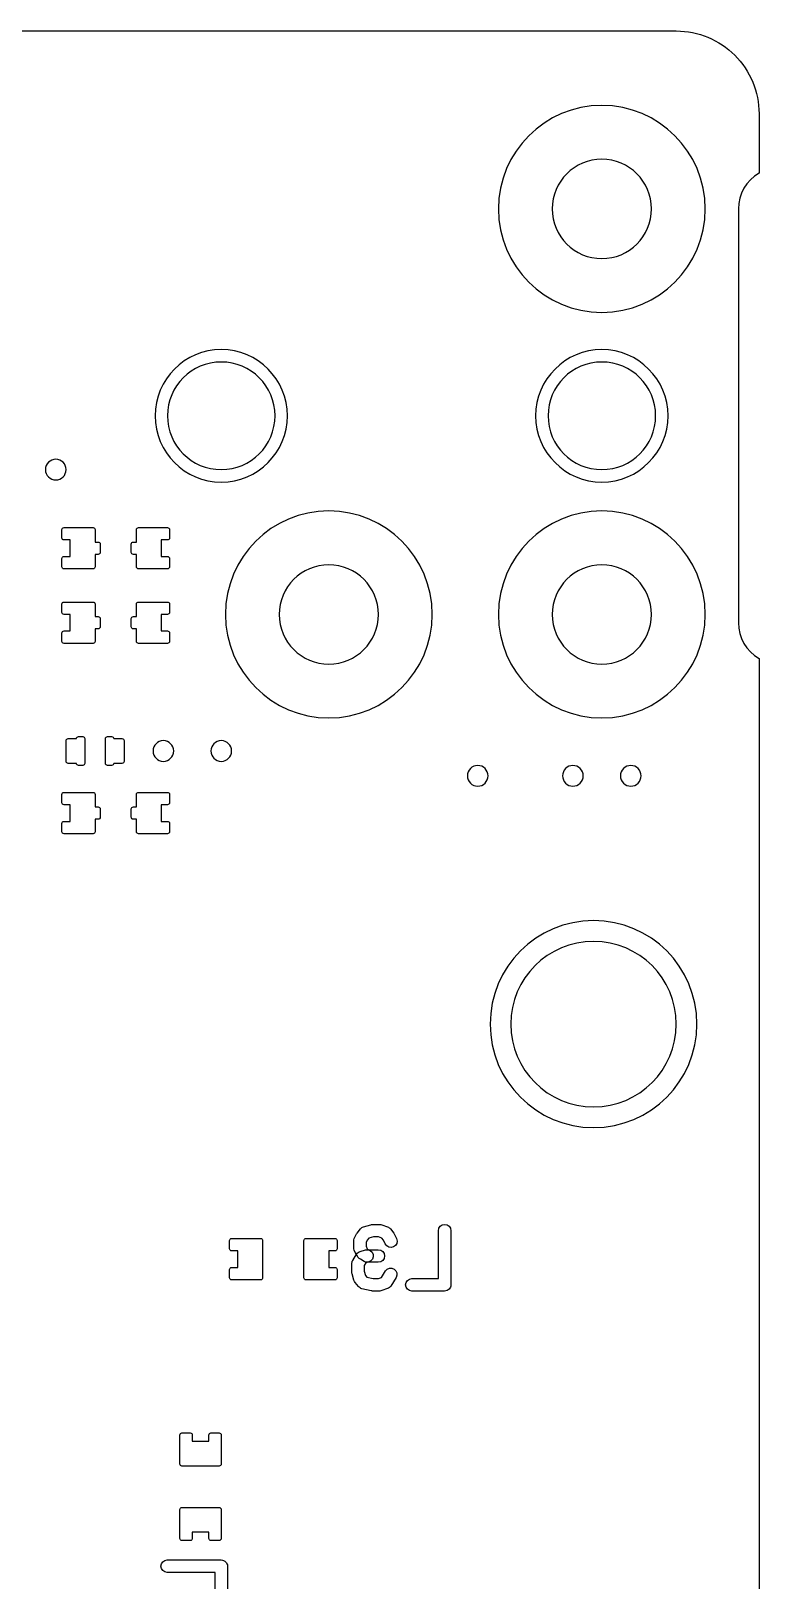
# Model space of a CAD drawing. Extents: x 0 to 45, y 0 to 50.
# Drawn here: x 36.2 to 45, y 31.28 to 50 of the extents above; entities that cross this region are included whole.
import ezdxf

# ---------------------------------------------------------------- set-up
doc = ezdxf.new("R2010")
doc.units = 0
for name, color, linetype in [('HOLE_1_6', 7, 'CONTINUOUS'), ('NC_Resist-B', 111, 'CONTINUOUS'), ('NC_Symbol-B', 140, 'CONTINUOUS'), ('OUTLINE', 7, 'CONTINUOUS')]:
    doc.layers.add(name, color=color, linetype=linetype)

msp = doc.modelspace()

# ---------------------------------------------------------------- linework, layer by layer
at = {"layer": 'HOLE_1_6'}
for points in [[(43.7, 47.85, 1), (42.5, 47.85, 1), (43.7, 47.85)], [(39.15, 45.35, 1), (37.85, 45.35, 1), (39.15, 45.35)], [(43.75, 45.35, 1), (42.45, 45.35, 1), (43.75, 45.35)], [(36.625, 44.7, 1), (36.375, 44.7, 1), (36.625, 44.7)], [(40.4, 42.95, 1), (39.2, 42.95, 1), (40.4, 42.95)], [(43.7, 42.95, 1), (42.5, 42.95, 1), (43.7, 42.95)], [(37.925, 41.3, 1), (37.675, 41.3, 1), (37.925, 41.3)], [(38.625, 41.3, 1), (38.375, 41.3, 1), (38.625, 41.3)], [(41.725, 41, 1), (41.475, 41, 1), (41.725, 41)], [(42.875, 41, 1), (42.625, 41, 1), (42.875, 41)], [(43.575, 41, 1), (43.325, 41, 1), (43.575, 41)], [(44, 38, 1), (42, 38, 1), (44, 38)]]:
    msp.add_lwpolyline(points, format="xyb", close=True, dxfattribs=at)
at = {"layer": 'NC_Resist-B'}
for points in [[(44.35, 47.85, 1), (41.85, 47.85, 1), (44.35, 47.85)], [(39.3, 45.35, 1), (37.7, 45.35, 1), (39.3, 45.35)], [(43.9, 45.35, 1), (42.3, 45.35, 1), (43.9, 45.35)], [(41.05, 42.95, 1), (38.55, 42.95, 1), (41.05, 42.95)], [(44.35, 42.95, 1), (41.85, 42.95, 1), (44.35, 42.95)], [(36.975, 43.825), (37.0125, 43.825, -0.414214), (37.0375, 43.8), (37.0375, 43.7, -0.414214), (37.0125, 43.675), (36.975, 43.675), (36.975, 43.525, -0.414214), (36.95, 43.5), (36.6, 43.5, -0.414214), (36.575, 43.525), (36.575, 43.625, -0.414214), (36.6, 43.65), (36.675, 43.65), (36.675, 43.85), (36.6, 43.85, -0.414214), (36.575, 43.875), (36.575, 43.975, -0.414214), (36.6, 44), (36.95, 44, -0.414214), (36.975, 43.975)], [(37.475, 43.675), (37.4375, 43.675, -0.414214), (37.4125, 43.7), (37.4125, 43.8, -0.414214), (37.4375, 43.825), (37.475, 43.825), (37.475, 43.975, -0.414214), (37.5, 44), (37.85, 44, -0.414214), (37.875, 43.975), (37.875, 43.875, -0.414214), (37.85, 43.85), (37.775, 43.85), (37.775, 43.65), (37.85, 43.65, -0.414214), (37.875, 43.625), (37.875, 43.525, -0.414214), (37.85, 43.5), (37.5, 43.5, -0.414214), (37.475, 43.525)], [(36.975, 42.925), (37.0125, 42.925, -0.414214), (37.0375, 42.9), (37.0375, 42.8, -0.414214), (37.0125, 42.775), (36.975, 42.775), (36.975, 42.625, -0.414214), (36.95, 42.6), (36.6, 42.6, -0.414214), (36.575, 42.625), (36.575, 42.725, -0.414214), (36.6, 42.75), (36.675, 42.75), (36.675, 42.95), (36.6, 42.95, -0.414214), (36.575, 42.975), (36.575, 43.075, -0.414214), (36.6, 43.1), (36.95, 43.1, -0.414214), (36.975, 43.075)], [(37.475, 42.775), (37.4375, 42.775, -0.414214), (37.4125, 42.8), (37.4125, 42.9, -0.414214), (37.4375, 42.925), (37.475, 42.925), (37.475, 43.075, -0.414214), (37.5, 43.1), (37.85, 43.1, -0.414214), (37.875, 43.075), (37.875, 42.975, -0.414214), (37.85, 42.95), (37.775, 42.95), (37.775, 42.75), (37.85, 42.75, -0.414214), (37.875, 42.725), (37.875, 42.625, -0.414214), (37.85, 42.6), (37.5, 42.6, -0.414214), (37.475, 42.625)], [(36.65, 41.15, -0.414214), (36.625, 41.175), (36.625, 41.425, -0.414214), (36.65, 41.45), (36.75, 41.45), (36.75, 41.45, -0.414214), (36.775, 41.475), (36.825, 41.475, -0.414214), (36.85, 41.45), (36.85, 41.15, -0.414214), (36.825, 41.125), (36.775, 41.125, -0.414214), (36.75, 41.15)], [(37.3, 41.45, -0.414214), (37.325, 41.425), (37.325, 41.175, -0.414214), (37.3, 41.15), (37.2, 41.15), (37.2, 41.15, -0.414214), (37.175, 41.125), (37.125, 41.125, -0.414214), (37.1, 41.15), (37.1, 41.45, -0.414214), (37.125, 41.475), (37.175, 41.475, -0.414214), (37.2, 41.45)], [(36.975, 40.625), (37.0125, 40.625, -0.414214), (37.0375, 40.6), (37.0375, 40.5, -0.414214), (37.0125, 40.475), (36.975, 40.475), (36.975, 40.325, -0.414214), (36.95, 40.3), (36.6, 40.3, -0.414214), (36.575, 40.325), (36.575, 40.425, -0.414214), (36.6, 40.45), (36.675, 40.45), (36.675, 40.65), (36.6, 40.65, -0.414214), (36.575, 40.675), (36.575, 40.775, -0.414214), (36.6, 40.8), (36.95, 40.8, -0.414214), (36.975, 40.775)], [(37.475, 40.475), (37.4375, 40.475, -0.414214), (37.4125, 40.5), (37.4125, 40.6, -0.414214), (37.4375, 40.625), (37.475, 40.625), (37.475, 40.775, -0.414214), (37.5, 40.8), (37.85, 40.8, -0.414214), (37.875, 40.775), (37.875, 40.675, -0.414214), (37.85, 40.65), (37.775, 40.65), (37.775, 40.45), (37.85, 40.45, -0.414214), (37.875, 40.425), (37.875, 40.325, -0.414214), (37.85, 40.3), (37.5, 40.3, -0.414214), (37.475, 40.325)], [(43, 36.75, 1), (43, 39.25, 1), (43, 36.75)], [(39, 34.935, -0.414214), (38.975, 34.91), (38.625, 34.91, -0.414214), (38.6, 34.935), (38.6, 35.035, -0.414214), (38.625, 35.06), (38.7, 35.06), (38.7, 35.26), (38.625, 35.26, -0.414214), (38.6, 35.285), (38.6, 35.385, -0.414214), (38.625, 35.41), (38.975, 35.41, -0.414214), (39, 35.385)], [(39.5, 35.385, -0.414214), (39.525, 35.41), (39.875, 35.41, -0.414214), (39.9, 35.385), (39.9, 35.285, -0.414214), (39.875, 35.26), (39.8, 35.26), (39.8, 35.06), (39.875, 35.06, -0.414214), (39.9, 35.035), (39.9, 34.935, -0.414214), (39.875, 34.91), (39.525, 34.91, -0.414214), (39.5, 34.935)], [(38.025, 32.66, -0.414214), (38, 32.685), (38, 33.035, -0.414214), (38.025, 33.06), (38.125, 33.06, -0.414214), (38.15, 33.035), (38.15, 32.96), (38.35, 32.96), (38.35, 33.035, -0.414214), (38.375, 33.06), (38.475, 33.06, -0.414214), (38.5, 33.035), (38.5, 32.685, -0.414214), (38.475, 32.66)], [(38.475, 32.16, -0.414214), (38.5, 32.135), (38.5, 31.785, -0.414214), (38.475, 31.76), (38.375, 31.76, -0.414214), (38.35, 31.785), (38.35, 31.86), (38.15, 31.86), (38.15, 31.785, -0.414214), (38.125, 31.76), (38.025, 31.76, -0.414214), (38, 31.785), (38, 32.135, -0.414214), (38.025, 32.16)]]:
    msp.add_lwpolyline(points, format="xyb", close=True, dxfattribs=at)
at = {"layer": 'NC_Symbol-B'}
for points in [[(40.61816, 35.40771, -1), (40.48184, 35.34513), (40.46233, 35.38764), (40.44038, 35.41497), (40.40238, 35.42877), (40.3386, 35.42877), (40.28392, 35.41288), (40.26364, 35.38764), (40.25097, 35.36003), (40.25097, 35.31639), (40.26481, 35.28623), (40.2685, 35.28086), (40.28274, 35.27311), (40.39805, 35.27311, -1), (40.39805, 35.12311), (40.26364, 35.12311, -0.125359), (40.22776, 35.13225), (40.181, 35.15772, -0.117879), (40.15509, 35.18107), (40.13756, 35.20655, -0.043087), (40.13119, 35.21777), (40.10781, 35.26871, -0.108008), (40.10097, 35.3), (40.10097, 35.37642, -0.108008), (40.10781, 35.40771), (40.13119, 35.45865, -0.061629), (40.14087, 35.47432), (40.18178, 35.52526, -0.154052), (40.21933, 35.55032), (40.30699, 35.57579, -0.070824), (40.32792, 35.57877), (40.41558, 35.57877, -0.087308), (40.44118, 35.57426), (40.51131, 35.54879, -0.137315), (40.54419, 35.52526), (40.5851, 35.47432, -0.061629), (40.59478, 35.45865)], [(41.125, 35.50377, -1), (41.275, 35.50377), (41.275, 34.85, -0.414214), (41.2, 34.775), (40.8026, 34.775, -1), (40.8026, 34.925), (41.125, 34.925)], [(40.24449, 35.27062, -1), (40.28279, 35.1256), (40.24761, 35.1163), (40.2276, 35.0836), (40.2276, 35.01404), (40.24347, 34.96214), (40.25905, 34.94275), (40.33641, 34.925), (40.40238, 34.925), (40.43598, 34.9372), (40.48657, 35.01738, -1), (40.61343, 34.93734), (40.54914, 34.83545, -0.1664), (40.51131, 34.80498), (40.44118, 34.77951, -0.087308), (40.41558, 34.775), (40.32792, 34.775, -0.056437), (40.31115, 34.7769), (40.20011, 34.80237, -0.168753), (40.1584, 34.82851), (40.11749, 34.87946, -0.095213), (40.10425, 34.90448), (40.08088, 34.98089, -0.074355), (40.0776, 35.00283), (40.0776, 35.10472, -0.138125), (40.08862, 35.14386), (40.13537, 35.22027, -0.193245), (40.1802, 35.25364)], [(37.84623, 31.375, -1), (37.84623, 31.525), (38.5, 31.525, -0.414214), (38.575, 31.45), (38.575, 31.0526, -1), (38.425, 31.0526), (38.425, 31.375)]]:
    msp.add_lwpolyline(points, format="xyb", close=True, dxfattribs=at)
at = {"layer": 'OUTLINE'}
msp.add_lwpolyline([(0, 49, -0.414214), (1, 50), (44, 50, -0.414214), (45, 49), (45, 48.28301, 0.267948), (44.75, 47.85), (44.75, 42.85, 0.267948), (45, 42.41699), (45, 1, -0.414214), (44, 0), (1, 0, -0.414214), (0, 1)], format="xyb", close=True, dxfattribs=at)

doc.saveas('drawing.dxf')
